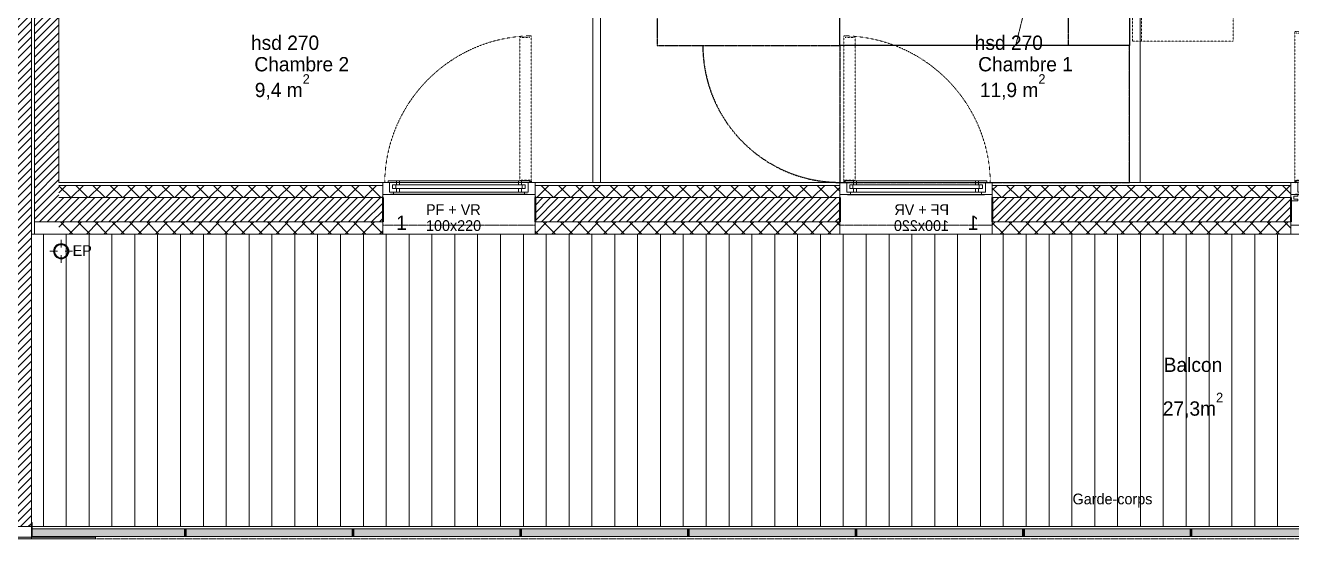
# Model space of a CAD drawing. Header units: centimetres. Extents: x 1724 to 19617, y -6503 to 8072.
# Drawn here: x 5400 to 6231, y -4629 to -4292 of the extents above; entities that cross this region are included whole.
import ezdxf

# ---------------------------------------------------------------- set-up
doc = ezdxf.new("R2010")
doc.units = ezdxf.units.CM
for name, pattern in [('INTERROMPU2', [0.75, 0.5, -0.25]), ('Style de ligne -11', [0.347222, 0.20828, -0.138942]), ('Style de ligne -12', [0.328084, 0.109361, -0.218723]), ('Style de ligne -13', [0.147638, 0.098425, -0.049213]), ('Style de ligne -14', [0.147638, 0.098425, -0.049213]), ('Style de ligne -17', [0.347222, 0.20828, -0.138942]), ('Style de ligne -18', [0.164042, 0.054681, -0.109361]), ('Style de ligne -5', [0.20828, 0.069425, -0.138855]), ('VW-01', [0.41656, 0.20828, -0.20828])]:
    doc.linetypes.add(name, pattern=pattern)
for name, color, linetype in [('B aménagement intérieur', 252, 'Continuous'), ('B Général', 252, 'Continuous'), ('C ANNOTATIONS-prestations', 252, 'Continuous'), ('C ANNOTATIONS-texte', 252, 'Continuous'), ('C ANNOTATIONS-texte surfaces', 252, 'Continuous'), ('D SURFACES-shab', 252, 'Continuous')]:
    doc.layers.add(name, color=color, linetype=linetype)
doc.layers.add('B GÈnÈral', color=7, linetype='Continuous', lineweight=5)
doc.styles.add('Eurostile', font='Eurosti.TTF')
doc.styles.add('Eurostile (bold)', font='Eurostib.TTF')
pattern_1 = [(45, (-804.3564, -7946.63), (2.4253472, -2.6458333), [])]
pattern_2 = [(45, (-804.3564, -7946.63), (-5.656854, 5.656854), []), (135, (-804.3564, -7946.63), (5.656854, 5.656854), [])]
pattern_3 = [(315, (-804.3564, -7946.63), (5.656854, 5.656854), []), (45, (-804.3564, -7946.63), (5.656854, -5.656854), [])]

# ---------------------------------------------------------------- blocks, each defined once
blk = doc.blocks.new('Groupe-2-1')
at = {"layer": 'B GÈnÈral', "linetype": 'Continuous', "lineweight": 0, "true_color": 0xeeeeee}
for points in [[(6207.89, 3323.9), (6308.43, 3323.9), (6308.43, 3318.9), (6207.89, 3318.9)], [(6309.53, 3323.9), (6418.43, 3323.9), (6418.43, 3318.9), (6309.53, 3318.9)], [(6419.53, 3323.9), (6528.43, 3323.9), (6528.43, 3318.9), (6419.53, 3318.9)], [(6529.53, 3323.9), (6638.43, 3323.9), (6638.43, 3318.9), (6529.53, 3318.9)], [(6639.53, 3323.9), (6748.43, 3323.9), (6748.43, 3318.9), (6639.53, 3318.9)], [(6749.53, 3323.9), (6858.43, 3323.9), (6858.43, 3318.9), (6749.53, 3318.9)], [(6859.53, 3323.9), (6968.43, 3323.9), (6968.43, 3318.9), (6859.53, 3318.9)], [(6969.53, 3323.9), (7078.43, 3323.9), (7078.43, 3318.9), (6969.53, 3318.9)]]:
    blk.add_hatch(color=7, dxfattribs=at).paths.add_polyline_path(points)
at = {"layer": 'B GÈnÈral', "linetype": 'Continuous', "lineweight": 0, "true_color": 0xdddddd}
for points in [[(6308.43, 3323.9), (6309.53, 3323.9), (6309.53, 3318.9), (6308.43, 3318.9)], [(6418.43, 3323.9), (6419.53, 3323.9), (6419.53, 3318.9), (6418.43, 3318.9)], [(6528.43, 3323.9), (6529.53, 3323.9), (6529.53, 3318.9), (6528.43, 3318.9)], [(6638.43, 3323.9), (6639.53, 3323.9), (6639.53, 3318.9), (6638.43, 3318.9)], [(6748.43, 3323.9), (6749.53, 3323.9), (6749.53, 3318.9), (6748.43, 3318.9)], [(6858.43, 3323.9), (6859.53, 3323.9), (6859.53, 3318.9), (6858.43, 3318.9)], [(6968.43, 3323.9), (6969.53, 3323.9), (6969.53, 3318.9), (6968.43, 3318.9)]]:
    blk.add_hatch(color=254, dxfattribs=at).paths.add_polyline_path(points)
at = {"layer": 'B Général', "color": 7, "linetype": 'INTERROMPU2', "lineweight": 13, "flags": 128}
blk.add_lwpolyline([(7630.48, 3517.39), (7638.48, 3517.39), (7638.48, 3317.39), (6207.89, 3317.39), (6207.89, 3325.39), (7630.48, 3325.39)], close=True, dxfattribs=at)
at = {"layer": 'B Général', "color": 7, "linetype": 'Continuous', "lineweight": 5, "flags": 128}
for points in [[(6207.89, 3323.9), (6308.43, 3323.9), (6308.43, 3318.9), (6207.89, 3318.9)], [(6308.43, 3323.9), (6309.53, 3323.9), (6309.53, 3318.9), (6308.43, 3318.9)], [(6309.53, 3323.9), (6418.43, 3323.9), (6418.43, 3318.9), (6309.53, 3318.9)], [(6418.43, 3323.9), (6419.53, 3323.9), (6419.53, 3318.9), (6418.43, 3318.9)], [(6419.53, 3323.9), (6528.43, 3323.9), (6528.43, 3318.9), (6419.53, 3318.9)], [(6528.43, 3323.9), (6529.53, 3323.9), (6529.53, 3318.9), (6528.43, 3318.9)], [(6529.53, 3323.9), (6638.43, 3323.9), (6638.43, 3318.9), (6529.53, 3318.9)], [(6638.43, 3323.9), (6639.53, 3323.9), (6639.53, 3318.9), (6638.43, 3318.9)], [(6639.53, 3323.9), (6748.43, 3323.9), (6748.43, 3318.9), (6639.53, 3318.9)], [(6748.43, 3323.9), (6749.53, 3323.9), (6749.53, 3318.9), (6748.43, 3318.9)], [(6749.53, 3323.9), (6858.43, 3323.9), (6858.43, 3318.9), (6749.53, 3318.9)], [(6858.43, 3323.9), (6859.53, 3323.9), (6859.53, 3318.9), (6858.43, 3318.9)], [(6859.53, 3323.9), (6968.43, 3323.9), (6968.43, 3318.9), (6859.53, 3318.9)], [(6968.43, 3323.9), (6969.53, 3323.9), (6969.53, 3318.9), (6968.43, 3318.9)], [(6969.53, 3323.9), (7078.43, 3323.9), (7078.43, 3318.9), (6969.53, 3318.9)]]:
    blk.add_lwpolyline(points, close=True, dxfattribs=at)
blk = doc.blocks.new('Groupe-35-1')
at = {"layer": 'B Général', "color": 7, "linetype": 'Continuous', "lineweight": 5}
for p, q in [((6215.73, 3325.39), (6215.73, 3517.39)), ((6230.73, 3325.39), (6230.73, 3517.39)), ((6245.73, 3325.39), (6245.73, 3517.39)), ((6260.73, 3325.39), (6260.73, 3517.39)), ((6275.73, 3325.39), (6275.73, 3517.39)), ((6290.73, 3325.39), (6290.73, 3517.39)), ((6305.73, 3325.39), (6305.73, 3517.39)), ((6320.73, 3325.39), (6320.73, 3517.39)), ((6335.73, 3325.39), (6335.73, 3517.39)), ((6350.73, 3325.39), (6350.73, 3517.39)), ((6365.73, 3325.39), (6365.73, 3517.39)), ((6380.73, 3325.39), (6380.73, 3517.39)), ((6395.73, 3325.39), (6395.73, 3517.39)), ((6410.73, 3325.39), (6410.73, 3517.39)), ((6425.73, 3325.39), (6425.73, 3517.39)), ((6440.73, 3325.39), (6440.73, 3517.39)), ((6455.73, 3325.39), (6455.73, 3517.39)), ((6470.73, 3325.39), (6470.73, 3517.39)), ((6485.73, 3325.39), (6485.73, 3517.39)), ((6500.73, 3325.39), (6500.73, 3517.39)), ((6515.73, 3325.39), (6515.73, 3517.39)), ((6530.73, 3325.39), (6530.73, 3517.39)), ((6545.73, 3325.39), (6545.73, 3517.39)), ((6560.73, 3325.39), (6560.73, 3517.39)), ((6575.73, 3325.39), (6575.73, 3517.39)), ((6590.73, 3325.39), (6590.73, 3517.39)), ((6605.73, 3325.39), (6605.73, 3517.39)), ((6620.73, 3325.39), (6620.73, 3517.39)), ((6635.73, 3325.39), (6635.73, 3517.39)), ((6650.73, 3325.39), (6650.73, 3517.39)), ((6665.73, 3325.39), (6665.73, 3517.39)), ((6680.73, 3325.39), (6680.73, 3517.39)), ((6695.73, 3325.39), (6695.73, 3517.39)), ((6710.73, 3325.39), (6710.73, 3517.39)), ((6725.73, 3325.39), (6725.73, 3517.39)), ((6740.73, 3325.39), (6740.73, 3517.39)), ((6755.73, 3325.39), (6755.73, 3517.39)), ((6770.73, 3325.39), (6770.73, 3517.39)), ((6785.73, 3325.39), (6785.73, 3517.39)), ((6800.73, 3325.39), (6800.73, 3517.39)), ((6815.73, 3325.39), (6815.73, 3517.39)), ((6830.73, 3325.39), (6830.73, 3517.39)), ((6845.73, 3325.39), (6845.73, 3517.39)), ((6860.73, 3325.39), (6860.73, 3517.39)), ((6875.73, 3325.39), (6875.73, 3517.39)), ((6890.73, 3325.39), (6890.73, 3517.39)), ((6905.73, 3325.39), (6905.73, 3517.39)), ((6920.73, 3325.39), (6920.73, 3517.39)), ((6935.73, 3325.39), (6935.73, 3517.39)), ((6950.73, 3325.39), (6950.73, 3517.39)), ((6965.73, 3325.39), (6965.73, 3517.39)), ((6980.73, 3325.39), (6980.73, 3517.39)), ((6995.73, 3325.39), (6995.73, 3517.39)), ((7010.73, 3325.39), (7010.73, 3517.39)), ((7025.73, 3325.39), (7025.73, 3517.39))]:
    blk.add_line(p, q, dxfattribs=at)
at = {"layer": 'B Général', "color": 7, "linetype": 'Continuous', "lineweight": 13, "flags": 128}
blk.add_lwpolyline([(6207.89, 3517.39), (7630.48, 3517.39), (7630.48, 3325.39), (6207.89, 3325.39)], close=True, dxfattribs=at)
blk = doc.blocks.new('Frigo')
at = {"layer": 'B Général', "color": 7, "linetype": 'Style de ligne -13', "lineweight": 5, "flags": 128}
blk.add_lwpolyline([(-30, 30), (30, 30), (30, -30), (-30, -30)], close=True, dxfattribs=at)
blk.add_lwpolyline([(30, -30), (30, -36), (-30, -36), (-30, -30)], dxfattribs=at)
at = {"layer": 'B Général', "color": 7, "insert": (0, 0), "char_height": 7.05, "attachment_point": 5, "line_spacing_factor": 0.895453, "style": 'Eurostile'}
blk.add_mtext('F', dxfattribs=at)
blk = doc.blocks.new('Groupe-46-1')
at = {"layer": 'B Général', "color": 7, "linetype": 'VW-01', "lineweight": 5}
blk.add_line((70, -114.99), (-70, -80.35), dxfattribs=at)
at = {"layer": 'B Général', "linetype": 'VW-01', "flags": 128}
for points in [[(-70, 35), (70, 35), (70, -155), (-70, -155)], [(-70, -114.99), (70, -114.99), (70, -155), (-70, -155)]]:
    blk.add_lwpolyline(points, close=True, dxfattribs=at)
blk = doc.blocks.new('Lit 140.190_PMR 2')
at = {"layer": 'B Général', "color": 154, "linetype": 'VW-01', "true_color": 0x0053a6, "flags": 128}
for points in [[(70, 155), (-70, 155), (-70, 35), (70, 35)], [(-70, -155), (-70, 35), (-160, 35), (-160, -155)], [(160, -155), (160, 35), (70, 35), (70, -155)]]:
    blk.add_lwpolyline(points, close=True, dxfattribs=at)
at = {"layer": 'B Général', "color": 154, "linetype": 'VW-01', "true_color": 0x0053a6}
for centre, start, end in [((-70, 35), 90, 180), ((70, 35), 0, 90)]:
    blk.add_arc(centre, 90, start, end, dxfattribs=at)
at = {"layer": 'B Général'}
blk.add_blockref('Groupe-46-1', (0, 0), dxfattribs=at)
blk = doc.blocks.new('T4 A22_A23 (2D)')
at = {"layer": 'B Général', "color": 7, "linetype": 'Continuous', "lineweight": 5}
for p, q in [((15.54, 22.77), (15.54, -297.23)), ((22.54, 22.77), (22.54, -297.23)), ((-336.72, -6.23), (-336.72, -297.23)), ((-331.72, -6.23), (-331.72, -297.23))]:
    blk.add_line(p, q, dxfattribs=at)
at = {"layer": 'B Général', "color": 7, "linetype": 'Continuous', "lineweight": 13}
for p, q in [((-336.72, -6.23), (-336.72, -297.23)), ((-331.72, -6.23), (-331.72, -297.23))]:
    blk.add_line(p, q, dxfattribs=at)
at = {"layer": 'D SURFACES-shab', "lineweight": 18, "flags": 128}
for points in [[(22.54, -297.23), (691.5, -297.12), (691.5, -34.13), (396.48, -34.04), (396.51, 286.03), (22.54, 285.92), (22.54, 162.89), (87.54, 162.77), (87.54, 157.77), (22.54, 157.77)], [(-216.72, 22.77), (-216.72, 91.77), (-331.72, 91.77), (-331.72, -297.23), (15.54, -297.23), (15.54, 22.77)], [(-687.1, -29.23), (-687.1, -297.23), (-336.72, -297.23), (-336.72, -29.23)]]:
    blk.add_lwpolyline(points, close=True, dxfattribs=at)
at = {"layer": 'B Général', "color": 7}
for name, p, rotation in [('Lit 140.190_PMR 2', (-139.46, -137.23), 90), ('Frigo', (53.54, -174.36), 270)]:
    blk.add_blockref(name, p, dxfattribs=dict(at, rotation=rotation))
at = {"layer": 'C ANNOTATIONS-prestations', "char_height": 9.398, "width": 66.5322, "attachment_point": 7, "line_spacing_factor": 0.895453, "style": 'Eurostile'}
for insert in [(-561, -210.32), (-86, -210.32)]:
    blk.add_mtext('hsd 270', dxfattribs=dict(at, insert=insert))
at = {"layer": 'C ANNOTATIONS-texte', "char_height": 9.398, "attachment_point": 8, "line_spacing_factor": 0.895453, "style": 'Eurostile'}
for s, insert in [('Chambre 2', (-527.69, -224.43)), ('Chambre 1', (-52.68, -224.43))]:
    blk.add_mtext(s, dxfattribs=dict(at, insert=insert))
at = {"layer": 'C ANNOTATIONS-texte surfaces', "char_height": 9.3982, "attachment_point": 2, "line_spacing_factor": 0.895453, "style": 'Eurostile'}
for s, insert in [('9,4 m{\\H0.6667x;\\S2^ ;}', (-540.46, -226.18)), ('11,9 m{\\H0.6667x;\\S2^ ;}', (-61.13, -226.18))]:
    blk.add_mtext(s, dxfattribs=dict(at, insert=insert))
blk = doc.blocks.new('PF 200.220 + VR')
at = {"layer": 'B Général', "color": 7, "linetype": 'Continuous', "lineweight": 13}
for p, q in [((-100, 7), (-100, 17)), ((100, 7), (100, 17))]:
    blk.add_line(p, q, dxfattribs=at)
at = {"layer": 'B Général'}
blk.add_line((-93, 9), (97, 9), dxfattribs=at)
at = {"layer": 'B Général', "color": 7, "linetype": 'Continuous', "lineweight": 35}
for p, q in [((-100, 7), (-100, -9)), ((100, 7), (100, -9))]:
    blk.add_line(p, q, dxfattribs=at)
at = {"layer": 'B Général', "color": 7, "linetype": 'Style de ligne -13', "lineweight": 5, "flags": 128}
for points in [[(-97.5, 116.12), (-96.5, 116.12), (-96.5, 115.12), (-90, 115.12), (-90, 18.5), (-96.5, 18.5), (-96.5, 17.5), (-97.5, 17.5)], [(97.5, 116.12), (96.5, 116.12), (96.5, 115.12), (90, 115.12), (90, 18.5), (96.5, 18.5), (96.5, 17.5), (97.5, 17.5)]]:
    blk.add_lwpolyline(points, close=True, dxfattribs=at)
at = {"layer": 'B Général', "lineweight": 5, "flags": 128}
for points in [[(-93, 10.5), (-93, 9), (-100, 9), (-100, 17), (-95.5, 17), (-95.5, 10.5)], [(-4.5, 18), (-89, 18), (-89, 15.5), (-4.5, 15.5)], [(6.5, 18), (93, 18), (93, 15.5), (6.5, 15.5)], [(93, 10.5), (93, 9), (100, 9), (100, 17), (95.5, 17), (95.5, 10.5)], [(-100, 9), (-100, 5), (-95.5, 5), (-95.5, 6), (-98, 6), (-98, 8), (-95.5, 8), (-95.5, 9)], [(-4.5, 13), (-89, 13), (-89, 10.5), (-4.5, 10.5)], [(6.5, 13), (93, 13), (93, 10.5), (6.5, 10.5)], [(100, 9), (100, 5), (95.5, 5), (95.5, 6), (98, 6), (98, 8), (95.5, 8), (95.5, 9)]]:
    blk.add_lwpolyline(points, close=True, dxfattribs=at)
at = {"layer": 'B Général', "color": 7, "linetype": 'Continuous', "lineweight": 5, "flags": 128}
for points in [[(-89, 15.5), (-91.5, 15.5), (-91.5, 13), (-89, 13), (-89, 10.5), (-95.5, 10.5), (-95.5, 17), (-96.5, 17), (-96.5, 18), (-89, 18)], [(-6.5, 15.5), (-4, 15.5), (-4, 13), (-6.5, 13), (-6.5, 10.5), (0, 10.5), (0, 17), (1, 17), (1, 18), (-6.5, 18)], [(6.5, 15.5), (4, 15.5), (4, 13), (6.5, 13), (6.5, 10.5), (0, 10.5), (0, 17), (1, 17), (1, 18), (6.5, 18)], [(89, 15.5), (91.5, 15.5), (91.5, 13), (89, 13), (89, 10.5), (95.5, 10.5), (95.5, 17), (96.5, 17), (96.5, 18), (89, 18)]]:
    blk.add_lwpolyline(points, close=True, dxfattribs=at)
at = {"layer": 'B Général', "color": 7, "linetype": 'Style de ligne -11', "lineweight": 5, "flags": 128}
blk.add_lwpolyline([(-100, 9), (100, 9), (100, -11), (-100, -11)], close=True, dxfattribs=at)
at = {"layer": 'B Général', "lineweight": 13, "flags": 128}
blk.add_lwpolyline([(100, -9), (100, -17), (-100, -17), (-100, -9)], dxfattribs=at)
at = {"layer": 'B Général'}
for centre in [(-97, 17.5), (97, 17.5)]:
    blk.add_circle(centre, 0.5, dxfattribs=at)
at = {"layer": 'B Général', "color": 7, "linetype": 'Style de ligne -12', "lineweight": 5}
for centre, start, end in [((-98.46, 17.77), 359.55233, 89.0018), ((98.46, 17.77), 90.9982, 180.44847)]:
    blk.add_arc(centre, 98.37, start, end, dxfattribs=at)
at = {"layer": 'B Général', "insert": (0, 2.64), "char_height": 7.049, "attachment_point": 2, "rotation": 360, "line_spacing_factor": 0.895453, "style": 'Eurostile'}
blk.add_mtext('PF + VR', dxfattribs=at)
at = {"layer": 'C ANNOTATIONS-prestations', "rotation": 360, "line_spacing_factor": 0.895453}
for s, insert, char_height, attachment_point, style in [('2', (-91.15, -4.78), 9.4, 1, 'Eurostile (bold)'), ('200x220 (2 vantaux) ', (0, -7.83), 7.0487, 2, 'Eurostile')]:
    blk.add_mtext(s, dxfattribs=dict(at, insert=insert, char_height=char_height, attachment_point=attachment_point, style=style))
blk = doc.blocks.new('PF 100.220 + VR')
at = {"layer": 'B Général', "color": 7, "linetype": 'Continuous', "lineweight": 13}
for p, q in [((-50, 7), (-50, 17)), ((50, 7), (50, 17))]:
    blk.add_line(p, q, dxfattribs=at)
at = {"layer": 'B Général'}
blk.add_line((45, 9), (-45, 9), dxfattribs=at)
at = {"layer": 'B Général', "color": 7, "linetype": 'Continuous', "lineweight": 35}
for p, q in [((-50, 7), (-50, -9)), ((50, 7), (50, -9))]:
    blk.add_line(p, q, dxfattribs=at)
at = {"layer": 'B Général', "color": 7, "linetype": 'Style de ligne -14', "lineweight": 5, "flags": 128}
blk.add_lwpolyline([(47.5, 113.27), (46.5, 113.27), (46.5, 112.27), (40, 112.27), (40, 18.5), (46.5, 18.5), (46.5, 17.5), (47.5, 17.5)], close=True, dxfattribs=at)
at = {"layer": 'B Général', "lineweight": 5, "flags": 128}
for points in [[(-43, 10.5), (-43, 9), (-50, 9), (-50, 17), (-45.5, 17), (-45.5, 10.5)], [(-41, 18), (41, 18), (41, 15.5), (-41, 15.5)], [(43, 10.5), (43, 9), (50, 9), (50, 17), (45.5, 17), (45.5, 10.5)], [(-43.5, 15.5), (43.5, 15.5), (43.5, 13), (-43.5, 13)], [(-41, 13), (41, 13), (41, 10.5), (-41, 10.5)]]:
    blk.add_lwpolyline(points, close=True, dxfattribs=at)
at = {"layer": 'B Général', "color": 7, "linetype": 'Continuous', "lineweight": 5, "flags": 128}
for points in [[(-39, 15.5), (-41.5, 15.5), (-41.5, 13), (-39, 13), (-39, 10.5), (-45.5, 10.5), (-45.5, 17), (-46.5, 17), (-46.5, 18), (-39, 18)], [(39, 15.5), (41.5, 15.5), (41.5, 13), (39, 13), (39, 10.5), (45.5, 10.5), (45.5, 17), (46.5, 17), (46.5, 18), (39, 18)]]:
    blk.add_lwpolyline(points, close=True, dxfattribs=at)
at = {"layer": 'B Général', "color": 7, "linetype": 'Style de ligne -17', "lineweight": 5, "flags": 128}
blk.add_lwpolyline([(-50, 9), (50, 9), (50, -11), (-50, -11)], close=True, dxfattribs=at)
at = {"layer": 'B Général', "lineweight": 13, "flags": 128}
blk.add_lwpolyline([(-50, -9), (-50, -17), (50, -17), (50, -9)], dxfattribs=at)
at = {"layer": 'B Général'}
blk.add_circle((47, 17.5), 0.5, dxfattribs=at)
at = {"layer": 'B Général', "color": 7, "linetype": 'Style de ligne -18', "lineweight": 5}
blk.add_arc((48.78, 15.78), 97.5, 90.89734, 179.2823, dxfattribs=at)
at = {"layer": 'B Général', "insert": (-21.61, 2.64), "char_height": 7.049, "attachment_point": 1, "rotation": 360, "line_spacing_factor": 0.895453, "style": 'Eurostile'}
blk.add_mtext('PF + VR', dxfattribs=at)
at = {"layer": 'C ANNOTATIONS-prestations', "attachment_point": 1, "rotation": 360, "line_spacing_factor": 0.895453}
for s, insert, char_height, style in [('1', (-41.14, -4.78), 9.4, 'Eurostile (bold)'), ('100x220', (-21.61, -7.84), 7.049, 'Eurostile')]:
    blk.add_mtext(s, dxfattribs=dict(at, insert=insert, char_height=char_height, style=style))
blk = doc.blocks.new('Groupe-103-1')
at = {"layer": 'B GÈnÈral', "linetype": 'Continuous', "lineweight": 0, "true_color": 0xdddddd}
for points in [[(6191.89, 3326.79), (6191.89, 3318.39), (6186.89, 3318.39), (6186.89, 3318.89), (6191.39, 3318.89), (6191.39, 3327.95), (6191.89, 3327.95)], [(6207.89, 3326.79), (6207.89, 3318.39), (6212.89, 3318.39), (6212.89, 3318.89), (6208.39, 3318.89), (6208.39, 3327.95), (6207.89, 3327.95)], [(6149.89, 3318.39), (6249.89, 3318.39), (6249.89, 3317.39), (6149.89, 3317.39)]]:
    blk.add_hatch(color=254, dxfattribs=at).paths.add_polyline_path(points)
at = {"layer": 'B Général', "color": 7, "linetype": 'Style de ligne -5', "lineweight": 5}
for p, q in [((6191.39, 3325.7), (6193.1, 3325.7)), ((6208.39, 3325.7), (6206.68, 3325.7))]:
    blk.add_line(p, q, dxfattribs=at)
at = {"layer": 'B Général', "color": 7, "linetype": 'Continuous', "lineweight": 5, "flags": 128}
for points in [[(6191.89, 3326.79), (6191.89, 3318.39), (6186.89, 3318.39), (6186.89, 3318.89), (6191.39, 3318.89), (6191.39, 3327.95), (6191.89, 3327.95)], [(6207.89, 3326.79), (6207.89, 3318.39), (6212.89, 3318.39), (6212.89, 3318.89), (6208.39, 3318.89), (6208.39, 3327.95), (6207.89, 3327.95)], [(6149.89, 3318.39), (6249.89, 3318.39), (6249.89, 3317.39), (6149.89, 3317.39)]]:
    blk.add_lwpolyline(points, close=True, dxfattribs=at)
blk = doc.blocks.new('EP')
at = {"layer": 'B GÈnÈral', "linetype": 'Continuous', "lineweight": 0}
h = blk.add_hatch(color=7, dxfattribs=at)
edge = h.paths.add_edge_path()
edge.add_arc((0, 0), 5, 0, 180, ccw=False)
edge.add_arc((0, 0), 5, 180, 360, ccw=False)
edge = h.paths.add_edge_path()
edge.add_arc((0, 0), 4.33, 0, 180, ccw=False)
edge.add_arc((0, 0), 4.33, 180, 360, ccw=False)
at = {"layer": 'B Général', "color": 7, "linetype": 'Continuous', "lineweight": 5}
for p, q in [((-7.5, 0), (-2.5, 0)), ((0, 7.5), (0, 2.5)), ((7.5, 0), (2.5, 0)), ((0, -7.5), (0, -2.5))]:
    blk.add_line(p, q, dxfattribs=at)
at = {"layer": 'B Général', "color": 7, "linetype": 'Continuous', "lineweight": 5, "flags": 128}
for points in [[(-5, 0, -1), (5, 0, -1)], [(-4.33, 0, -1), (4.33, 0, -1)]]:
    blk.add_lwpolyline(points, format="xyb", close=True, dxfattribs=at)
at = {"layer": 'C ANNOTATIONS-prestations', "insert": (7.5, 3.98), "char_height": 7.049, "attachment_point": 1, "line_spacing_factor": 0.895453, "style": 'Eurostile'}
blk.add_mtext('EP', dxfattribs=at)

msp = doc.modelspace()

# ---------------------------------------------------------------- hatches: boundary and pattern name
at = {"layer": 'B GÈnÈral', "linetype": 'Continuous', "lineweight": 5}
h = msp.add_hatch(dxfattribs=at)
h.set_pattern_fill('50_BETON', style=0, pattern_type=2)
h.set_pattern_definition(pattern_1)
h.paths.add_polyline_path([(5403.532, -3812.241), (5387.532, -3812.241), (5387.532, -4621.24), (5403.532, -4621.24)])
h = msp.add_hatch(dxfattribs=at)
h.set_pattern_fill('50_BETON', style=0, pattern_type=2)
h.set_pattern_definition(pattern_1)
h.paths.add_polyline_path([(5405.532, -4421.241), (5421.532, -4405.241), (5421.532, -3812.241), (5405.532, -3812.241)])
at = {"layer": 'B GÈnÈral', "linetype": 'Continuous', "lineweight": 5, "true_color": 0x808080}
h = msp.add_hatch(dxfattribs=at)
h.set_pattern_fill('02_ISOLANT', color=8, angle=-90, style=0, pattern_type=2)
h.set_pattern_definition(pattern_3)
h.paths.add_polyline_path([(5634.108, -4397.241), (5421.532, -4397.241), (5421.532, -4405.241), (5634.108, -4405.241)])
h = msp.add_hatch(dxfattribs=at)
h.set_pattern_fill('02_ISOLANT', color=8, style=0, pattern_type=2)
h.set_pattern_definition(pattern_2)
h.paths.add_polyline_path([(5734.108, -4397.241), (5734.108, -4405.241), (5934.128, -4405.241), (5934.128, -4397.241)])
h = msp.add_hatch(dxfattribs=at)
h.set_pattern_fill('02_ISOLANT', color=8, style=0, pattern_type=2)
h.set_pattern_definition(pattern_2)
h.paths.add_polyline_path([(6034.128, -4397.241), (6034.128, -4405.241), (6230.09, -4405.241), (6230.09, -4397.241)])
at = {"layer": 'B GÈnÈral', "linetype": 'Continuous', "lineweight": 5}
h = msp.add_hatch(dxfattribs=at)
h.set_pattern_fill('50_BETON', style=0, pattern_type=2)
h.set_pattern_definition(pattern_1)
h.paths.add_polyline_path([(5634.108, -4405.241), (5421.532, -4405.241), (5405.532, -4421.241), (5634.108, -4421.241)])
h = msp.add_hatch(dxfattribs=at)
h.set_pattern_fill('50_BETON', style=0, pattern_type=2)
h.set_pattern_definition(pattern_1)
h.paths.add_polyline_path([(5734.108, -4405.241), (5734.108, -4421.241), (5934.128, -4421.241), (5934.128, -4405.241)])
h = msp.add_hatch(dxfattribs=at)
h.set_pattern_fill('50_BETON', style=0, pattern_type=2)
h.set_pattern_definition(pattern_1)
h.paths.add_polyline_path([(6034.128, -4405.241), (6034.128, -4421.241), (6230.09, -4421.241), (6230.09, -4405.241)])
at = {"layer": 'B GÈnÈral', "linetype": 'Continuous', "lineweight": 5, "true_color": 0x808080}
h = msp.add_hatch(dxfattribs=at)
h.set_pattern_fill('02_ISOLANT', color=8, angle=-90, style=0, pattern_type=2)
h.set_pattern_definition(pattern_3)
h.paths.add_polyline_path([(5634.108, -4421.241), (5421.532, -4421.241), (5421.532, -4429.241), (5634.108, -4429.241)])
h = msp.add_hatch(dxfattribs=at)
h.set_pattern_fill('02_ISOLANT', color=8, style=0, pattern_type=2)
h.set_pattern_definition(pattern_2)
h.paths.add_polyline_path([(5734.108, -4421.241), (5734.108, -4429.241), (5934.128, -4429.241), (5934.128, -4421.241)])
h = msp.add_hatch(dxfattribs=at)
h.set_pattern_fill('02_ISOLANT', color=8, style=0, pattern_type=2)
h.set_pattern_definition(pattern_2)
h.paths.add_polyline_path([(6034.128, -4421.241), (6034.128, -4429.241), (6230.09, -4429.241), (6230.09, -4421.241)])

# ---------------------------------------------------------------- linework, layer by layer
at = {"layer": 'B Général', "color": 7, "linetype": 'Continuous', "lineweight": 18}
for p, q in [((5403.532, -4621.24), (5403.532, -3812.241)), ((5405.532, -3812.241), (5405.532, -4421.241)), ((5421.532, -3812.241), (5421.532, -4395.241)), ((5421.532, -4405.241), (5634.108, -4405.241)), ((5734.108, -4405.241), (5934.128, -4405.241)), ((6034.128, -4405.241), (6230.09, -4405.241)), ((5405.532, -4421.241), (5421.532, -4421.241)), ((5421.532, -4421.241), (5634.108, -4421.241)), ((5734.108, -4421.241), (5934.128, -4421.241)), ((6034.128, -4421.241), (6230.09, -4421.241))]:
    msp.add_line(p, q, dxfattribs=at)
at = {"layer": 'B Général', "color": 7, "linetype": 'Continuous', "lineweight": 5}
for p, q in [((5403.532, -4621.24), (5403.532, -3812.241)), ((5405.532, -3812.241), (5405.532, -4421.241)), ((5421.532, -3812.241), (5421.532, -4395.241)), ((5421.532, -4395.241), (5634.108, -4395.241)), ((5734.108, -4395.241), (5934.128, -4395.241)), ((6034.128, -4395.241), (6230.09, -4395.241)), ((5421.532, -4397.241), (5634.108, -4397.241)), ((5421.532, -4397.241), (5634.108, -4397.241)), ((5734.108, -4397.241), (5934.128, -4397.241)), ((5734.108, -4397.241), (5934.128, -4397.241)), ((6034.128, -4397.241), (6230.09, -4397.241)), ((6034.128, -4397.241), (6230.09, -4397.241)), ((5421.532, -4405.241), (5634.108, -4405.241)), ((5734.108, -4405.241), (5934.128, -4405.241)), ((6034.128, -4405.241), (6230.09, -4405.241)), ((5405.532, -4421.241), (5405.532, -4429.241)), ((5421.532, -4421.241), (5634.108, -4421.241)), ((5734.108, -4421.241), (5934.128, -4421.241)), ((6034.128, -4421.241), (6230.09, -4421.241)), ((5421.532, -4429.241), (5634.108, -4429.241)), ((5734.108, -4429.241), (5934.128, -4429.241)), ((6034.128, -4429.241), (6230.09, -4429.241)), ((5403.532, -4621.24), (5387.532, -4621.24))]:
    msp.add_line(p, q, dxfattribs=at)
at = {"layer": 'B Général', "color": 7, "linetype": 'Continuous', "lineweight": 13}
for p, q in [((5421.532, -4395.241), (5634.108, -4395.241)), ((5634.108, -4429.241), (5634.108, -4395.241)), ((5734.108, -4395.241), (5934.128, -4395.241)), ((5734.108, -4429.241), (5734.108, -4395.241)), ((5934.128, -4429.241), (5934.128, -4395.241)), ((6034.128, -4395.241), (6230.09, -4395.241)), ((6034.128, -4429.241), (6034.128, -4395.241)), ((6230.09, -4429.241), (6230.09, -4395.241)), ((5421.532, -4429.241), (5405.532, -4429.241)), ((5421.532, -4429.241), (5634.108, -4429.241)), ((5734.108, -4429.241), (5934.128, -4429.241)), ((6034.128, -4429.241), (6230.09, -4429.241))]:
    msp.add_line(p, q, dxfattribs=at)
at = {"layer": 'D SURFACES-shab', "color": 30, "linetype": 'Continuous', "lineweight": 5, "true_color": 0xff6633, "flags": 128}
msp.add_lwpolyline([(5403.532, -4429.241), (5403.532, -4621.241), (6826.128, -4621.241), (6826.128, -4429.241)], close=True, dxfattribs=at)

# ---------------------------------------------------------------- block references
at = {"layer": 'B aménagement intérieur', "color": 7}
msp.add_blockref('T4 A22_A23 (2D)', (6108.631, -4098.011), dxfattribs=at)
at = {"layer": 'B Général', "color": 7, "xscale": -1}
for name, p in [('PF 200.220 + VR', (6330.09, -4412.241)), ('PF 100.220 + VR', (5984.128, -4412.241))]:
    msp.add_blockref(name, p, dxfattribs=at)
at = {"layer": 'B Général', "color": 7}
for name, p in [('PF 100.220 + VR', (5684.108, -4412.241)), ('Groupe-2-1', (-804.356, -7946.63)), ('Groupe-35-1', (-804.356, -7946.63)), ('EP', (5423.092, -4440.475)), ('Groupe-103-1', (-804.356, -7946.63))]:
    msp.add_blockref(name, p, dxfattribs=at)

# ---------------------------------------------------------------- texts
at = {"layer": 'B Général', "color": 7, "insert": (6086.843, -4599.628), "char_height": 7.04867, "attachment_point": 1, "line_spacing_factor": 0.895453, "style": 'Eurostile'}
msp.add_mtext('Garde-corps', dxfattribs=at)
at = {"layer": 'C ANNOTATIONS-texte', "color": 7, "insert": (6165.854, -4519.843), "char_height": 9.3982, "attachment_point": 8, "line_spacing_factor": 0.895453, "style": 'Eurostile'}
msp.add_mtext('Balcon', dxfattribs=at)
at = {"layer": 'C ANNOTATIONS-texte surfaces', "color": 7, "insert": (6165.854, -4533.406), "char_height": 9.39822, "attachment_point": 2, "line_spacing_factor": 0.895453, "style": 'Eurostile'}
msp.add_mtext('27,3m{\\H0.6667x;\\S2^ ;}', dxfattribs=at)

doc.saveas('drawing.dxf')
